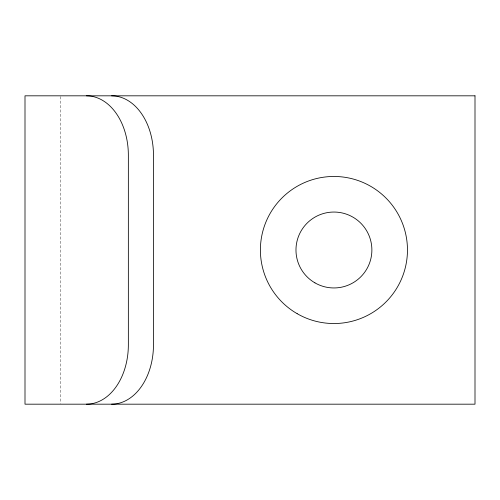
<?xml version="1.0" encoding="UTF-8"?>
<svg xmlns="http://www.w3.org/2000/svg" width="500" height="500" viewBox="0 0 500 500"><rect width="100%" height="100%" fill="white"/><g stroke="black" fill="none" stroke-linecap="round" stroke-linejoin="round"><path stroke-width="0.38" stroke-dasharray="2.5 1.88" d="M60.581 96.6L60.581 403.4"/><path stroke-width="0.75" d="M111.606 95.819A59.3 41.856 90 0 1 153.463 155.119L153.463 344.881A59.3 41.856 -90 0 1 111.606 404.181M86.487 95.819A59.3 41.856 90 0 1 128.35 155.119L128.35 344.881A59.3 41.856 -90 0 1 86.487 404.181M475 95.819L25 95.819L25 404.181L475 404.181L475 95.819M297.162 313.681A73.531 73.531 0 0 0 407.463 250A73.531 73.531 0 0 0 297.162 186.319A73.531 73.531 0 0 0 297.162 313.681M314.956 282.869A37.95 37.95 0 0 0 371.881 250A37.95 37.95 0 0 0 314.956 217.131A37.95 37.95 0 0 0 314.956 282.869"/></g></svg>
